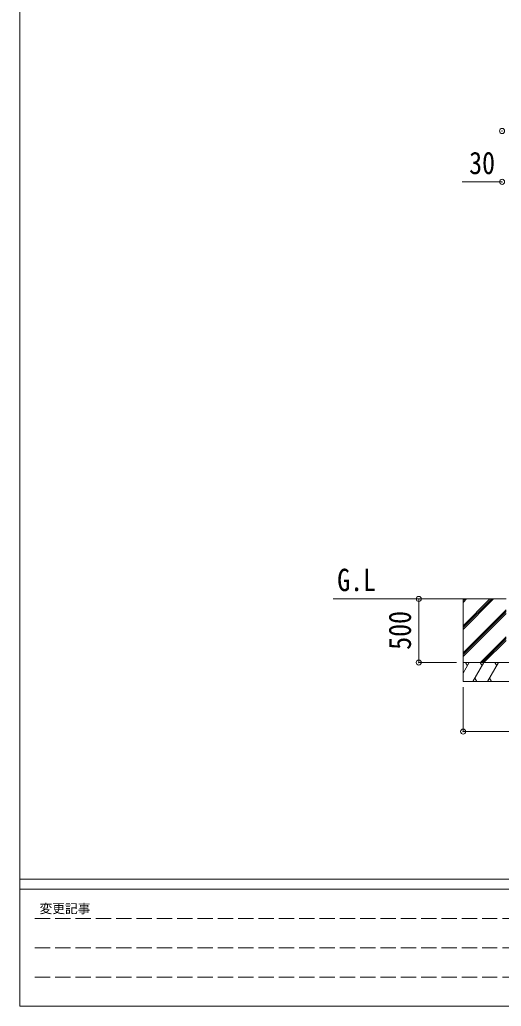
# Model space of a CAD drawing. Units: millimetres at full size, sheet at 1:40. Extents: x -11243 to 11243, y -7760 to 7760.
# Drawn here: x -11243 to -7452, y -7760 to 0 of the extents above; entities that cross this region are included whole.
import ezdxf
from ezdxf.enums import TextEntityAlignment as Align

# ---------------------------------------------------------------- set-up
doc = ezdxf.new("R2010")
doc.units = ezdxf.units.MM
doc.header["$LTSCALE"] = 40
doc.header["$PDMODE"] = 32
doc.header["$PDSIZE"] = 40
doc.linetypes.add('DASHED3', pattern=[4, 3, -1])
for name, color, linetype, lineweight in [('0-3_ELV2', 7, 'Continuous', 9), ('0-6_OTH_LINE', 6, 'Continuous', 9), ('F-0_240', 7, 'Continuous', 9)]:
    doc.layers.add(name, color=color, linetype=linetype, lineweight=lineweight)
doc.styles.add('ＭＳ ゴシック', font='')
doc.styles.get('ＭＳ ゴシック').set_extended_font_data('MS Gothic')

msp = doc.modelspace()

# ---------------------------------------------------------------- linework, layer by layer
at = {"layer": '0-3_ELV2', "color": 6}
for p, q in [((-7445.39, -1275.18), (-7758.73, -1275.18)), ((-8101.89, -4556.01), (-7802.89, -4556.01)), ((-8101.89, -5056.01), (-7802.89, -5056.01)), ((-7751.89, -5599.55), (-7751.89, -5250.55)), ((-7751.89, -5599.55), (-6951.89, -5599.55))]:
    msp.add_line(p, q, dxfattribs=at)
at = {"layer": '0-3_ELV2'}
for p, q in [((-7414.39, -4556.01), (-8775.5, -4556.01)), ((-7751.89, -4556.01), (-7751.89, -5206.01)), ((-7751.89, -4767.24), (-7540.66, -4556.01)), ((-7751.89, -4781.38), (-7526.52, -4556.01)), ((-7751.89, -4795.52), (-7512.38, -4556.01)), ((-7751.89, -4583.39), (-7724.51, -4556.01)), ((-7751.89, -4569.25), (-7738.65, -4556.01)), ((-7751.89, -4979.37), (-7414.39, -4641.87)), ((-7751.89, -4993.51), (-7414.39, -4656.01)), ((-7751.89, -5007.65), (-7414.39, -4670.15)), ((-7616.4, -5056.01), (-7414.39, -4854)), ((-7602.26, -5056.01), (-7414.39, -4868.14)), ((-7588.12, -5056.01), (-7414.39, -4882.28)), ((-6951.89, -5056.01), (-7751.89, -5056.01)), ((-7751.89, -5139.84), (-7703.49, -5056.01)), ((-7718.5, -5081.99), (-7733.5, -5056.01)), ((-7674.63, -5206.01), (-7588.03, -5056.01)), ((-7603.03, -5081.99), (-7618.03, -5056.01)), ((-7559.16, -5206.01), (-7472.56, -5056.01)), ((-7487.56, -5081.99), (-7502.56, -5056.01)), ((-7659.63, -5180.03), (-7644.63, -5206.01)), ((-7544.16, -5180.03), (-7529.16, -5206.01)), ((-7751.89, -5206.01), (-6951.89, -5206.01))]:
    msp.add_line(p, q, dxfattribs=at)
at = {"layer": '0-3_ELV2', "color": 6}
for p in [(-7445.39, -875.18), (-7445.39, -1275.18), (-8101.89, -4556.01), (-8101.89, -5056.01), (-7751.89, -5599.55)]:
    msp.add_point(p, dxfattribs=at)
at = {"layer": '0-6_OTH_LINE'}
msp.add_line((-8101.89, -5056.01), (-8101.89, -4556.01), dxfattribs=at)
at = {"layer": 'F-0_240', "color": 5}
for p, q in [((-11242.74, 7760), (-11242.74, -7760)), ((-11242.74, -6760), (10677.26, -6760)), ((-11242.74, -6840), (7121.58, -6840)), ((-11242.74, -7760), (10677.26, -7760))]:
    msp.add_line(p, q, dxfattribs=at)
at = {"layer": 'F-0_240', "color": 4, "linetype": 'DASHED3'}
for p, q in [((-11122.75, -7070), (-4718.42, -7070)), ((-11122.75, -7300), (-4718.42, -7300)), ((-11122.75, -7530), (-4718.42, -7530))]:
    msp.add_line(p, q, dxfattribs=at)

# ---------------------------------------------------------------- texts
at = {"layer": '0-3_ELV2', "style": 'ＭＳ ゴシック', "width": 0.85}
for s, p in [('30', (-7704.55, -1267.08)), ('G.L', (-8743.38, -4547.15))]:
    msp.add_text(s, height=176, dxfattribs=at).set_placement(p, align=Align.BOTTOM_LEFT)
msp.add_text('500', height=176, rotation=90, dxfattribs=at).set_placement((-8109.89, -4956.01), align=Align.BOTTOM_LEFT)
at = {"layer": 'F-0_240', "style": 'ＭＳ ゴシック'}
msp.add_text('変更記事', height=73.31, dxfattribs=at).set_placement((-11086.44, -7050), align=Align.BOTTOM_LEFT)

doc.saveas('drawing.dxf')
